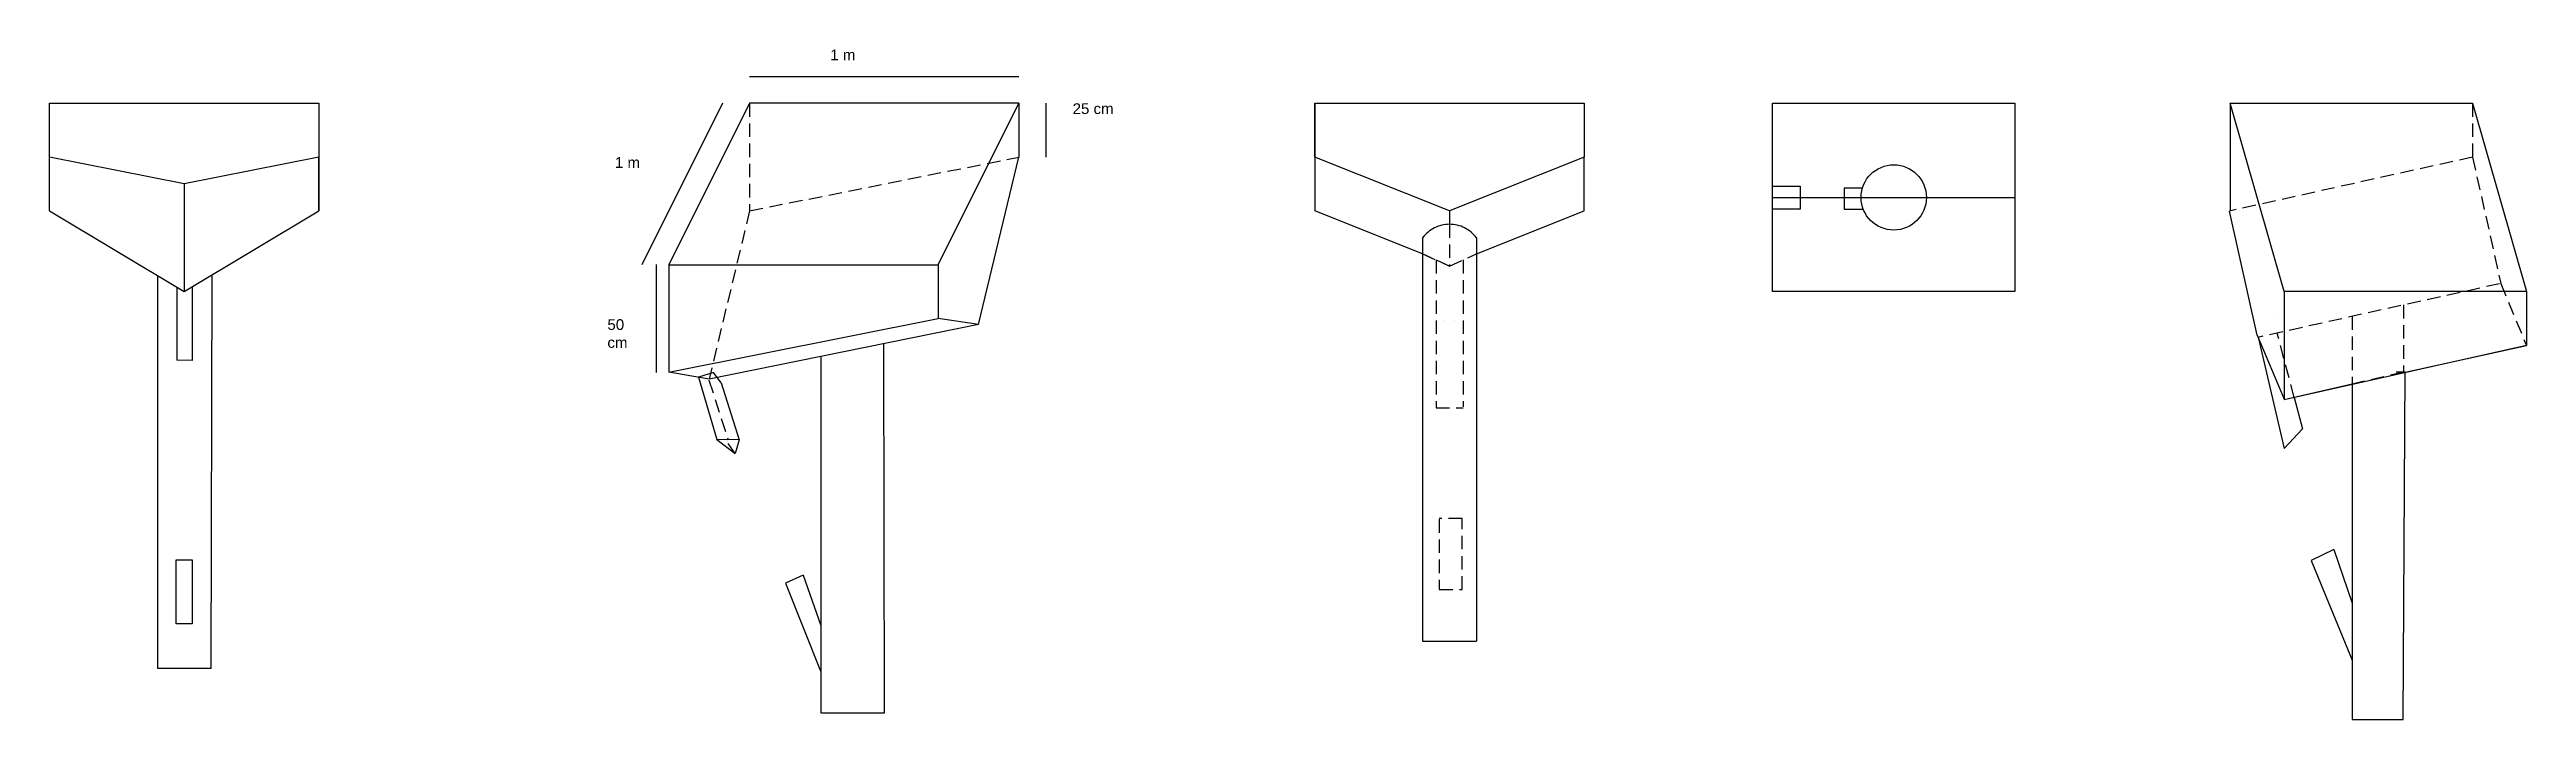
# Model space of a CAD drawing. Header units: inches. Extents: x 9.5 to 55.5, y 8.5 to 21.
import ezdxf

# ---------------------------------------------------------------- set-up
doc = ezdxf.new("R2010")
doc.units = ezdxf.units.IN
doc.header["$MEASUREMENT"] = 0
doc.linetypes.add('ACAD_ISO02W100', pattern=[15, 12, -3])
doc.linetypes.add('HIDDEN', pattern=[0.375, 0.25, -0.125])
doc.styles.get("Standard").update_dxf_attribs({"font": 'arial.ttf'})

msp = doc.modelspace()

# ---------------------------------------------------------------- linework, layer by layer
at = {"color": 2, "linetype": 'Continuous'}
for p, q in [((22.5, 20.5), (27.5, 20.5)), ((22, 20), (20.5, 17)), ((28, 20), (28, 19)), ((20.768, 17.002), (20.768, 14.998))]:
    msp.add_line(p, q, dxfattribs=at)
at = {"linetype": 'ByBlock'}
for p, q in [((9.5, 20), (14.5, 20)), ((9.5, 18), (9.5, 20)), ((14.5, 20), (14.5, 18)), ((50, 20), (54.5, 20)), ((51, 16.5), (50, 20)), ((50, 20), (50, 18)), ((54.5, 20), (55.5, 16.5)), ((54.5, 20), (54.764, 19.075)), ((12, 18.5), (9.5, 19)), ((14.5, 19), (12, 18.5)), ((14.5, 18), (14.5, 19)), ((12, 18.5), (12, 16.5)), ((41.5, 18.461), (42.011, 18.461)), ((42.011, 18.461), (42.011, 18.033)), ((43.167, 18.422), (42.826, 18.422)), ((42.826, 18.422), (42.826, 18.033)), ((9.5, 18), (12, 16.5)), ((12, 16.5), (14.5, 18)), ((41.5, 18.25), (46, 18.25)), ((42.011, 18.033), (41.5, 18.033)), ((42.826, 18.033), (43.183, 18.033)), ((50.5, 15.69), (49.987, 17.997)), ((11.507, 16.796), (11.507, 9.5)), ((11.863, 16.582), (11.863, 15.225)), ((12.146, 16.588), (12.146, 15.217)), ((12.5, 9.5), (12.522, 16.813)), ((55.5, 16.5), (51, 16.5)), ((51, 16.5), (51, 14.5)), ((55.5, 16.5), (55.5, 15.5)), ((35.415, 15.961), (35.415, 15.961)), ((35.595, 15.961), (35.595, 15.961)), ((50.5, 15.69), (51, 14.5)), ((12.146, 15.217), (11.863, 15.225)), ((11.507, 9.5), (12.5, 9.5)), ((52.266, 8.545), (53.212, 8.545))]:
    msp.add_line(p, q, dxfattribs=at)
for p, q in [((22.5, 20), (21, 17)), ((27.5, 20), (22.5, 20)), ((26, 17), (27.5, 20)), ((27.5, 20), (27.5, 19)), ((26.75, 15.891), (27.5, 19)), ((21.75, 18.5), (21.75, 18.5)), ((21.75, 18.5), (21.75, 18.5)), ((35, 17.2), (33, 18)), ((36, 17.2), (38, 18)), ((21, 17), (26, 17)), ((21, 17), (21, 15)), ((26, 17), (26, 16)), ((21, 15), (26, 16)), ((26.75, 15.891), (21.75, 14.874)), ((26.75, 15.891), (26, 16)), ((53.25, 15), (55.5, 15.5)), ((21.75, 14.874), (21, 15)), ((21.745, 14.853), (21.745, 14.853)), ((21.971, 14.806), (21.83, 14.995)), ((21.971, 14.806), (22.308, 13.747)), ((52.266, 14.781), (51, 14.49)), ((22.236, 13.491), (22.1, 13.673)), ((22.308, 13.747), (22.236, 13.491))]:
    msp.add_line(p, q)
at = {"linetype": 'HIDDEN'}
for p, q in [((22.5, 20), (22.5, 18)), ((54.5, 20), (54.5, 19)), ((22.5, 18), (27.5, 19)), ((54.5, 19), (49.987, 17.997)), ((54.5, 19), (55.022, 16.651)), ((22.5, 18), (21.75, 14.874)), ((35.5, 17.751), (35.5, 16.973)), ((35.5, 16.973), (35, 17.2)), ((35, 17.2), (35.5, 16.973)), ((35.25, 17.087), (35.25, 14.341)), ((35.5, 16.973), (36, 17.2)), ((35.75, 17.087), (35.75, 14.358)), ((55, 16.646), (50.509, 15.649)), ((55.022, 16.651), (55.5, 15.5)), ((53.219, 16.251), (53.218, 15)), ((51.186, 14.533), (50.872, 15.729)), ((52.266, 16.039), (52.266, 14.781)), ((21.745, 14.853), (22.102, 13.747)), ((53.218, 15), (52.266, 14.781)), ((53.25, 15), (53.083, 15)), ((35.25, 14.341), (35.75, 14.341)), ((35.732, 12.284), (35.31, 12.284)), ((35.31, 12.267), (35.31, 10.959)), ((35.732, 10.959), (35.732, 12.284)), ((35.31, 10.959), (35.732, 10.959))]:
    msp.add_line(p, q, dxfattribs=at)
at = {"linetype": 'ACAD_ISO02W100'}
for p, q in [((33, 20), (33, 20)), ((33, 20), (33, 19)), ((33, 19), (33, 20)), ((33, 20), (38, 20)), ((38, 20), (38, 19)), ((35.5, 18), (33, 19)), ((33, 19), (33, 18)), ((38, 19), (35.5, 18)), ((38, 19), (35.5, 18)), ((38, 18), (38, 19)), ((35.5, 18), (35.5, 17.751)), ((35, 17.5), (35, 10)), ((36, 17.5), (36, 10)), ((23.825, 15.296), (23.825, 8.667)), ((21.83, 14.995), (21.552, 14.91)), ((21.552, 14.91), (21.895, 13.748)), ((22.308, 13.747), (21.895, 13.748)), ((21.895, 13.748), (22.236, 13.491)), ((23.497, 11.23), (23.168, 11.082)), ((23.168, 11.082), (23.825, 9.429)), ((23.497, 11.23), (23.825, 10.291)), ((35, 10), (36, 10)), ((23.825, 8.667), (24.503, 8.667))]:
    msp.add_line(p, q, dxfattribs=at)
at = {"linetype": 'Continuous'}
for p, q in [((50.517, 15.65), (51.001, 13.583)), ((50.872, 16.014), (50.872, 16.014)), ((25.009, 8.667), (24.995, 15.534)), ((55.5, 15.5), (51, 14.49)), ((52.266, 14.781), (52.266, 8.545)), ((53.212, 8.545), (53.25, 15)), ((51.186, 14.533), (51.34, 13.946)), ((51.001, 13.583), (51.34, 13.946)), ((51.925, 11.707), (51.5, 11.5)), ((51.5, 11.5), (52.266, 9.651)), ((51.925, 11.707), (52.266, 10.705)), ((24.503, 8.667), (25.009, 8.667)), ((52.266, 8.545), (53.212, 8.545))]:
    msp.add_line(p, q, dxfattribs=at)
at = {"linetype": 'ByBlock'}
for points in [[(41.5, 20), (46, 20), (46, 16.5), (41.5, 16.5)], [(11.853, 11.514), (12.146, 11.514), (12.146, 10.323), (11.853, 10.323)]]:
    msp.add_lwpolyline(points, close=True, dxfattribs=at)
msp.add_circle((43.75, 18.25), 0.607, dxfattribs=at)
at = {"linetype": 'ACAD_ISO02W100'}
msp.add_arc((35.5, 17.128), 0.623, 36.6554, 143.3446, dxfattribs=at)

# ---------------------------------------------------------------- texts
at = {"color": 2, "linetype": 'Continuous', "char_height": 0.2, "attachment_point": 1}
for s, width, insert in [('1 m', 1.5, (24, 21)), ('1 m', 1.2, (20, 19)), ('50 cm', 0.69971, (19.861, 15.987))]:
    msp.add_mtext_dynamic_manual_height_columns(s, width=width, gutter_width=1, heights=[0], dxfattribs=dict(at, insert=insert))
at = {"color": 2, "linetype": 'Continuous', "insert": (28.5, 20), "char_height": 0.2, "attachment_point": 1}
msp.add_mtext('25 cm', dxfattribs=at)

doc.saveas('drawing.dxf')
